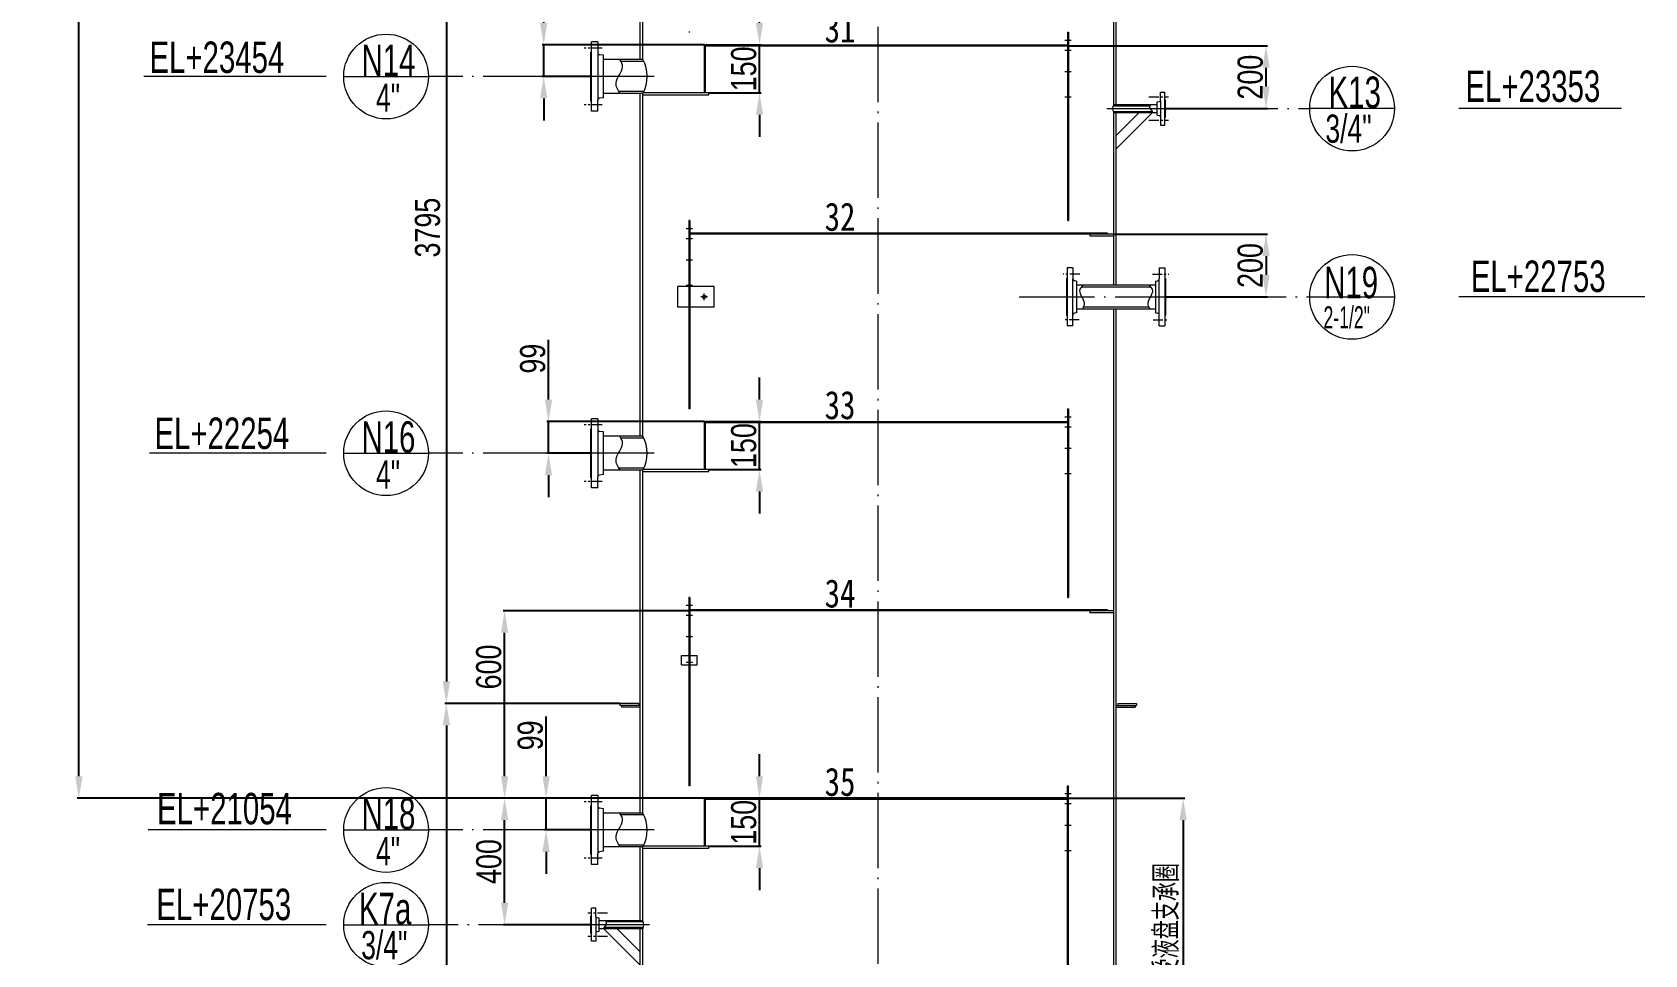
# Model space of a CAD drawing. Header units: millimetres. Extents: x 8160 to 405605, y -30951 to 80400.
# Drawn here: x 27023 to 32159, y 8794 to 11732 of the extents above; entities that cross this region are included whole.
import ezdxf

# ---------------------------------------------------------------- set-up
doc = ezdxf.new("R2010")
doc.units = ezdxf.units.MM
doc.linetypes.add('ACAD_ISO04W100', pattern=[30.5, 24, -3, 0.5, -3])
doc.linetypes.add('CENTER', pattern=[50.8, 31.75, -6.35, 6.35, -6.35])
doc.layers.get('Defpoints').update_dxf_attribs({"lineweight": 13})
for name, color, linetype, lineweight in [('CENTER', 1, 'CENTER', 13), ('DIM', 7, 'Continuous', 13), ('PROFILE', 4, 'Continuous', 15), ('SEE', 2, 'Continuous', 13)]:
    doc.layers.add(name, color=color, linetype=linetype, lineweight=lineweight)
doc.styles.add('HZDX', font='tcc_simp.shx', dxfattribs={"width": 0.8, "height": 80, "bigfont": 'hzdx.shx'})
doc.styles.add('图签', font='SimSun.ttf', dxfattribs={"height": 3})
doc.dimstyles.new('uni', dxfattribs={"dimtxt": 90, "dimasz": 70, "dimexe": 5, "dimexo": 0.625, "dimgap": 10, "dimtad": 1, "dimdec": 0, "dimdsep": 46, "dimtxsty": 'HZDX', "dimcen": 2.5, "dimadec": 0, "dimazin": 0, "dimtfac": 1, "dimtdec": 0, "dimtmove": 0, "dimatfit": 3, "dimfxl": 0, "dimarcsym": 0})

# ---------------------------------------------------------------- blocks, each defined once
blk = doc.blocks.new('*D38')
at = {"layer": 'Defpoints', "color": 0}
for p in [(26904.3, 27439.1), (28959.7, 27439.1), (28937.6, 7583.5)]:
    blk.add_point(p, dxfattribs=at)
at = {"layer": 'DIM', "color": 0, "lineweight": -2}
for p, q in [((28959.1, 27439.1), (26899.3, 27439.1)), ((26904.3, 7583.5), (26904.3, 27369.1))]:
    blk.add_line(p, q, dxfattribs=at)
at = {"layer": 'DIM', "color": 0}
blk.add_solid([(26892.7, 27369.1), (26916, 27369.1), (26904.3, 27439.1)], dxfattribs=at)
at = {"layer": 'DIM', "color": 0, "insert": (26854.3, 17476.3), "char_height": 80, "attachment_point": 5, "rotation": 90, "style": 'HZDX'}
blk.add_mtext('23120   S=8', dxfattribs=at)
blk = doc.blocks.new('_None')
blk = doc.blocks.new('*D47')
at = {"layer": 'Defpoints', "color": 0}
for p in [(28527.7, 9292.1), (29164.7, 9292.1), (28802.7, 8889.1)]:
    blk.add_point(p, dxfattribs=at)
at = {"layer": 'DIM', "color": 0, "lineweight": -2}
for p, q in [((29164.1, 9292.1), (28522.7, 9292.1)), ((28527.7, 8959.1), (28527.7, 9222.1)), ((28802.1, 8889.1), (28522.7, 8889.1))]:
    blk.add_line(p, q, dxfattribs=at)
at = {"layer": 'DIM', "color": 0}
for points in [[(28516.1, 9222.1), (28539.4, 9222.1), (28527.7, 9292.1)], [(28516.1, 8959.1), (28539.4, 8959.1), (28527.7, 8889.1)]]:
    blk.add_solid(points, dxfattribs=at)
at = {"layer": 'DIM', "color": 0, "insert": (28477.7, 9090.6), "char_height": 80, "attachment_point": 5, "rotation": 90, "style": 'HZDX'}
blk.add_mtext('400', dxfattribs=at)
blk = doc.blocks.new('*D48')
at = {"layer": 'Defpoints', "color": 0}
for p in [(29167.7, 9292.1), (29339.6, 9292.1), (29177.7, 9139.1)]:
    blk.add_point(p, dxfattribs=at)
at = {"layer": 'DIM', "color": 0, "lineweight": -2}
for p, q in [((29339.6, 9362.1), (29339.6, 9432.1)), ((29168.3, 9292.1), (29344.6, 9292.1)), ((29339.6, 9139.1), (29339.6, 9292.1)), ((29178.3, 9139.1), (29344.6, 9139.1)), ((29339.6, 9069.1), (29339.6, 8999.1))]:
    blk.add_line(p, q, dxfattribs=at)
at = {"layer": 'DIM', "color": 0}
for points in [[(29327.9, 9362.1), (29351.2, 9362.1), (29339.6, 9292.1)], [(29327.9, 9069.1), (29351.2, 9069.1), (29339.6, 9139.1)]]:
    blk.add_solid(points, dxfattribs=at)
at = {"layer": 'DIM', "color": 0, "insert": (29289.6, 9215.6), "char_height": 80, "attachment_point": 5, "rotation": 90, "style": 'HZDX'}
blk.add_mtext('150', dxfattribs=at)
blk = doc.blocks.new('*D49')
at = {"layer": 'Defpoints', "color": 0}
for p in [(29167.7, 10492.1), (29339.6, 10492.1), (29177.7, 10339.1)]:
    blk.add_point(p, dxfattribs=at)
at = {"layer": 'DIM', "color": 0, "lineweight": -2}
for p, q in [((29339.6, 10562.1), (29339.6, 10632.1)), ((29168.3, 10492.1), (29344.6, 10492.1)), ((29339.6, 10339.1), (29339.6, 10492.1)), ((29178.3, 10339.1), (29344.6, 10339.1)), ((29339.6, 10269.1), (29339.6, 10199.1))]:
    blk.add_line(p, q, dxfattribs=at)
at = {"layer": 'DIM', "color": 0}
for points in [[(29327.9, 10562.1), (29351.2, 10562.1), (29339.6, 10492.1)], [(29327.9, 10269.1), (29351.2, 10269.1), (29339.6, 10339.1)]]:
    blk.add_solid(points, dxfattribs=at)
at = {"layer": 'DIM', "color": 0, "insert": (29289.6, 10415.6), "char_height": 80, "attachment_point": 5, "rotation": 90, "style": 'HZDX'}
blk.add_mtext('150', dxfattribs=at)
blk = doc.blocks.new('*D50')
at = {"layer": 'Defpoints', "color": 0}
for p in [(29167.7, 11692.1), (29339.6, 11692.1), (29177.7, 11539.1)]:
    blk.add_point(p, dxfattribs=at)
at = {"layer": 'DIM', "color": 0, "lineweight": -2}
for p, q in [((29339.6, 11762.1), (29339.6, 11832.1)), ((29168.3, 11692.1), (29344.6, 11692.1)), ((29339.6, 11539.1), (29339.6, 11692.1)), ((29178.3, 11539.1), (29344.6, 11539.1)), ((29339.6, 11469.1), (29339.6, 11399.1))]:
    blk.add_line(p, q, dxfattribs=at)
at = {"layer": 'DIM', "color": 0}
for points in [[(29327.9, 11762.1), (29351.2, 11762.1), (29339.6, 11692.1)], [(29327.9, 11469.1), (29351.2, 11469.1), (29339.6, 11539.1)]]:
    blk.add_solid(points, dxfattribs=at)
at = {"layer": 'DIM', "color": 0, "insert": (29289.6, 11615.6), "char_height": 80, "attachment_point": 5, "rotation": 90, "style": 'HZDX'}
blk.add_mtext('150', dxfattribs=at)
blk = doc.blocks.new('*D53')
at = {"layer": 'Defpoints', "color": 0}
for p in [(28527.7, 9889.1), (29117.7, 9889.1), (29164.7, 9292.1)]:
    blk.add_point(p, dxfattribs=at)
at = {"layer": 'DIM', "color": 0, "lineweight": -2}
for p, q in [((29117.1, 9889.1), (28522.7, 9889.1)), ((28527.7, 9362.1), (28527.7, 9819.1)), ((29164.1, 9292.1), (28522.7, 9292.1))]:
    blk.add_line(p, q, dxfattribs=at)
at = {"layer": 'DIM', "color": 0}
for points in [[(28516.1, 9819.1), (28539.4, 9819.1), (28527.7, 9889.1)], [(28516.1, 9362.1), (28539.4, 9362.1), (28527.7, 9292.1)]]:
    blk.add_solid(points, dxfattribs=at)
at = {"layer": 'DIM', "color": 0, "insert": (28477.3, 9710.2), "char_height": 80, "attachment_point": 5, "rotation": 90, "style": 'HZDX'}
blk.add_mtext('600', dxfattribs=at)
blk = doc.blocks.new('*D54')
at = {"layer": 'Defpoints', "color": 0}
for p in [(27171.6, 15289.1), (28967.7, 15289.1), (30320.7, 9292.1)]:
    blk.add_point(p, dxfattribs=at)
at = {"layer": 'DIM', "color": 0, "lineweight": -2}
for p, q in [((28967.1, 15289.1), (27166.6, 15289.1)), ((27171.6, 9362.1), (27171.6, 15219.1)), ((30320.1, 9292.1), (27166.6, 9292.1))]:
    blk.add_line(p, q, dxfattribs=at)
at = {"layer": 'DIM', "color": 0}
for points in [[(27159.9, 15219.1), (27183.3, 15219.1), (27171.6, 15289.1)], [(27159.9, 9362.1), (27183.3, 9362.1), (27171.6, 9292.1)]]:
    blk.add_solid(points, dxfattribs=at)
at = {"layer": 'DIM', "color": 0, "insert": (27100.7, 12290.6), "char_height": 80, "attachment_point": 5, "rotation": 90, "style": 'HZDX'}
blk.add_mtext('10x600(=6000)', dxfattribs=at)
blk = doc.blocks.new('*D55')
at = {"layer": 'Defpoints', "color": 0}
for p in [(29164.7, 9292.1), (28659.8, 9191.1), (28802.7, 9191.1)]:
    blk.add_point(p, dxfattribs=at)
at = {"layer": 'DIM', "color": 0, "lineweight": -2}
for p, q in [((28659.8, 9362.1), (28659.8, 9552.7)), ((29164.1, 9292.1), (28654.8, 9292.1)), ((28659.8, 9191.1), (28659.8, 9292.1)), ((28802.1, 9191.1), (28654.8, 9191.1)), ((28659.8, 9121.1), (28659.8, 9051.1))]:
    blk.add_line(p, q, dxfattribs=at)
at = {"layer": 'DIM', "color": 0}
for points in [[(28648.1, 9362.1), (28671.4, 9362.1), (28659.8, 9292.1)], [(28648.1, 9121.1), (28671.4, 9121.1), (28659.8, 9191.1)]]:
    blk.add_solid(points, dxfattribs=at)
at = {"layer": 'DIM', "color": 0, "insert": (28609.8, 9492.4), "char_height": 80, "attachment_point": 5, "rotation": 90, "style": 'HZDX'}
blk.add_mtext('99', dxfattribs=at)
blk = doc.blocks.new('*D56')
at = {"layer": 'Defpoints', "color": 0}
for p in [(28667.4, 10492.1), (29164.7, 10492.1), (28802.7, 10391.1)]:
    blk.add_point(p, dxfattribs=at)
at = {"layer": 'DIM', "color": 0, "lineweight": -2}
for p, q in [((28667.4, 10562.1), (28667.4, 10752.7)), ((29164.1, 10492.1), (28662.4, 10492.1)), ((28667.4, 10391.1), (28667.4, 10492.1)), ((28802.1, 10391.1), (28662.4, 10391.1)), ((28667.4, 10321.1), (28667.4, 10251.1))]:
    blk.add_line(p, q, dxfattribs=at)
at = {"layer": 'DIM', "color": 0}
for points in [[(28655.8, 10562.1), (28679.1, 10562.1), (28667.4, 10492.1)], [(28655.8, 10321.1), (28679.1, 10321.1), (28667.4, 10391.1)]]:
    blk.add_solid(points, dxfattribs=at)
at = {"layer": 'DIM', "color": 0, "insert": (28617.4, 10692.4), "char_height": 80, "attachment_point": 5, "rotation": 90, "style": 'HZDX'}
blk.add_mtext('99', dxfattribs=at)
blk = doc.blocks.new('*D57')
at = {"layer": 'Defpoints', "color": 0}
for p in [(29164.7, 11692.1), (28652.1, 11591.1), (28802.7, 11591.1)]:
    blk.add_point(p, dxfattribs=at)
at = {"layer": 'DIM', "color": 0, "lineweight": -2}
for p, q in [((28652.1, 11762.1), (28652.1, 11952.7)), ((29164.1, 11692.1), (28647.1, 11692.1)), ((28652.1, 11591.1), (28652.1, 11692.1)), ((28802.1, 11591.1), (28647.1, 11591.1)), ((28652.1, 11521.1), (28652.1, 11451.1))]:
    blk.add_line(p, q, dxfattribs=at)
at = {"layer": 'DIM', "color": 0}
for points in [[(28640.5, 11762.1), (28663.8, 11762.1), (28652.1, 11692.1)], [(28640.5, 11521.1), (28663.8, 11521.1), (28652.1, 11591.1)]]:
    blk.add_solid(points, dxfattribs=at)
at = {"layer": 'DIM', "color": 0, "insert": (28602.1, 11892.4), "char_height": 80, "attachment_point": 5, "rotation": 90, "style": 'HZDX'}
blk.add_mtext('99', dxfattribs=at)
blk = doc.blocks.new('*D60')
at = {"layer": 'Defpoints', "color": 0}
for p in [(30467.7, 11089.1), (30632.7, 10889.1), (30952.9, 10889.1)]:
    blk.add_point(p, dxfattribs=at)
at = {"layer": 'DIM', "color": 0, "lineweight": -2}
for p, q in [((30468.3, 11089.1), (30957.9, 11089.1)), ((30952.9, 11019.1), (30952.9, 10959.1)), ((30633.3, 10889.1), (30957.9, 10889.1))]:
    blk.add_line(p, q, dxfattribs=at)
at = {"layer": 'DIM', "color": 0}
for points in [[(30941.3, 11019.1), (30964.6, 11019.1), (30952.9, 11089.1)], [(30941.3, 10959.1), (30964.6, 10959.1), (30952.9, 10889.1)]]:
    blk.add_solid(points, dxfattribs=at)
at = {"layer": 'DIM', "color": 0, "insert": (30902.9, 10989.1), "char_height": 80, "attachment_point": 5, "rotation": 90, "style": 'HZDX'}
blk.add_mtext('200', dxfattribs=at)
blk = doc.blocks.new('*D61')
at = {"layer": 'Defpoints', "color": 0}
for p in [(30320.7, 11689.1), (30952.9, 11689.1), (30632.7, 11489.1)]:
    blk.add_point(p, dxfattribs=at)
at = {"layer": 'DIM', "color": 0, "lineweight": -2}
for p, q in [((30321.3, 11689.1), (30957.9, 11689.1)), ((30952.9, 11559.1), (30952.9, 11619.1)), ((30633.3, 11489.1), (30957.9, 11489.1))]:
    blk.add_line(p, q, dxfattribs=at)
at = {"layer": 'DIM', "color": 0}
for points in [[(30941.3, 11619.1), (30964.6, 11619.1), (30952.9, 11689.1)], [(30941.3, 11559.1), (30964.6, 11559.1), (30952.9, 11489.1)]]:
    blk.add_solid(points, dxfattribs=at)
at = {"layer": 'DIM', "color": 0, "insert": (30902.9, 11589.1), "char_height": 80, "attachment_point": 5, "rotation": 90, "style": 'HZDX'}
blk.add_mtext('200', dxfattribs=at)
blk = doc.blocks.new('*D86')
at = {"layer": 'Defpoints', "color": 0}
for p in [(29545.2, 29694), (26632.1, 7564.1), (28947, 7564.1)]:
    blk.add_point(p, dxfattribs=at)
at = {"layer": 'DIM', "color": 0, "lineweight": -2}
for p, q in [((29544.6, 29694), (26627.1, 29694)), ((26632.1, 29624), (26632.1, 7564.1))]:
    blk.add_line(p, q, dxfattribs=at)
at = {"layer": 'DIM', "color": 0}
blk.add_solid([(26620.4, 29624), (26643.7, 29624), (26632.1, 29694)], dxfattribs=at)
at = {"layer": 'DIM', "color": 0, "insert": (26582.1, 18594.1), "char_height": 80, "attachment_point": 5, "rotation": 90, "style": 'HZDX'}
blk.add_mtext('41103', dxfattribs=at)
blk = doc.blocks.new('*D167')
at = {"layer": 'Defpoints', "color": 0}
for p in [(30320.7, 9292.1), (30320.7, 8381.4), (30688.9, 8381.4)]:
    blk.add_point(p, dxfattribs=at)
at = {"layer": 'DIM', "color": 0, "lineweight": -2}
for p, q in [((30321.3, 9292.1), (30693.9, 9292.1)), ((30688.9, 9222.1), (30688.9, 8381.4))]:
    blk.add_line(p, q, dxfattribs=at)
at = {"layer": 'DIM', "color": 0}
blk.add_solid([(30677.3, 9222.1), (30700.6, 9222.1), (30688.9, 9292.1)], dxfattribs=at)
at = {"layer": 'DIM', "color": 0, "insert": (30636.3, 8801.8), "char_height": 80, "attachment_point": 5, "rotation": 90, "style": 'HZDX'}
blk.add_mtext('760至受液盘支承圈', dxfattribs=at)
blk = doc.blocks.new('*D575')
at = {"layer": 'Defpoints', "color": 0}
for p in [(28894.7, 13389.1), (28342.2, 9594.1), (28894.7, 9594.1)]:
    blk.add_point(p, dxfattribs=at)
at = {"layer": 'DIM', "color": 0, "lineweight": -2}
for p, q in [((28894.1, 13389.1), (28337.2, 13389.1)), ((28342.2, 13319.1), (28342.2, 9664.1)), ((28894.1, 9594.1), (28337.2, 9594.1))]:
    blk.add_line(p, q, dxfattribs=at)
at = {"layer": 'DIM', "color": 0}
for points in [[(28330.5, 13319.1), (28353.9, 13319.1), (28342.2, 13389.1)], [(28330.5, 9664.1), (28353.9, 9664.1), (28342.2, 9594.1)]]:
    blk.add_solid(points, dxfattribs=at)
at = {"layer": 'DIM', "color": 0, "insert": (28282.4, 11109.8), "char_height": 80, "attachment_point": 5, "rotation": 90, "style": 'HZDX'}
blk.add_mtext('3795', dxfattribs=at)
blk = doc.blocks.new('*D576')
at = {"layer": 'Defpoints', "color": 0}
for p in [(28894.7, 9594.1), (28342.2, 7583.2), (28894.7, 7583.2)]:
    blk.add_point(p, dxfattribs=at)
at = {"layer": 'DIM', "color": 0, "lineweight": -2}
for p, q in [((28894.1, 9594.1), (28337.2, 9594.1)), ((28342.2, 9524.1), (28342.2, 7583.2))]:
    blk.add_line(p, q, dxfattribs=at)
at = {"layer": 'DIM', "color": 0}
blk.add_solid([(28330.5, 9524.1), (28353.9, 9524.1), (28342.2, 9594.1)], dxfattribs=at)
at = {"layer": 'DIM', "color": 0, "insert": (28278.2, 8221.7), "char_height": 80, "attachment_point": 5, "rotation": 90, "style": 'HZDX'}
blk.add_mtext('3750', dxfattribs=at)

msp = doc.modelspace()

# ---------------------------------------------------------------- linework, layer by layer
at = {"layer": 'CENTER', "color": 7, "linetype": 'ACAD_ISO04W100', "ltscale": 10}
for p, q in [((29717.7, 8154.4), (29717.7, 28312.6)), ((29004.1, 11591.1), (28285.2, 11591.1)), ((30446, 11489.1), (31092.2, 11489.1)), ((30167.1, 10889.1), (31092.2, 10889.1)), ((29004.1, 10391.1), (28285.2, 10391.1)), ((29004.1, 9191.1), (28285.2, 9191.1)), ((28989.4, 8889.1), (28285.2, 8889.1))]:
    msp.add_line(p, q, dxfattribs=at)
at = {"layer": 'CENTER', "color": 7}
for p, q in [((28838.5, 11681.1), (28780.8, 11681.1)), ((30579.6, 11526.6), (30642.6, 11526.6)), ((28838.5, 11501.1), (28780.8, 11501.1)), ((30579.6, 11451.6), (30642.6, 11451.6)), ((30359.5, 10961.6), (30307, 10961.6)), ((30590.9, 10961.6), (30643.4, 10961.6)), ((29174.3, 10889.1), (29153.2, 10889.1)), ((29163.7, 10878.6), (29163.7, 10899.7)), ((30357.4, 10816.6), (30307, 10816.6)), ((30593, 10816.6), (30643.4, 10816.6)), ((28838.5, 10481.1), (28780.8, 10481.1)), ((28838.5, 10301.1), (28780.8, 10301.1)), ((28838.5, 9281.1), (28780.8, 9281.1)), ((28838.5, 9101.1), (28780.8, 9101.1)), ((28855.8, 8926.6), (28792.8, 8926.6)), ((28855.8, 8851.6), (28792.8, 8851.6))]:
    msp.add_line(p, q, dxfattribs=at)
at = {"layer": 'PROFILE', "color": 7}
for p, q in [((28959.7, 11645.1), (28959.7, 12737.1)), ((28967.7, 11645.1), (28967.7, 12737.1)), ((30467.7, 11501.6), (30467.7, 12051.1)), ((30475.7, 11501.6), (30475.7, 12051.1)), ((29117.7, 11732.1), (29114.7, 11732.1)), ((30320.7, 11732.1), (30320.7, 11132.1)), ((30320.7, 11732.1), (30323.7, 11732.1)), ((30320.7, 11732.1), (30320.7, 11132.1)), ((30323.7, 11732.1), (30323.7, 11132.1)), ((28802.7, 11513.1), (28802.7, 11669.1)), ((28804.7, 11669.1), (28802.7, 11669.1)), ((28804.7, 11481.1), (28804.7, 11701.1)), ((28824.7, 11701.1), (28804.7, 11701.1)), ((28824.7, 11701.1), (28824.7, 11666.4)), ((28824.7, 11666.4), (28824.7, 11515.8)), ((28842.7, 11658.9), (28830, 11660.5)), ((29164.7, 11692.1), (30320.7, 11692.1)), ((29164.7, 11689.1), (29164.7, 11692.1)), ((29164.7, 11539.1), (29164.7, 11689.1)), ((29164.7, 11689.1), (30320.7, 11689.1)), ((29167.7, 11539.1), (29167.7, 11689.1)), ((30312.2, 11707.3), (30332.2, 11707.3)), ((30312.2, 11675.4), (30332.2, 11675.4)), ((28842.7, 11523.3), (28842.7, 11658.9)), ((28967.7, 11645.1), (28842.7, 11645.1)), ((28970.8, 11639.1), (28898.5, 11639.1)), ((30312.2, 11606.9), (30332.2, 11606.9)), ((28804.7, 11513.1), (28802.7, 11513.1)), ((28824.7, 11481.1), (28824.7, 11515.8)), ((28842.7, 11523.3), (28830, 11521.8)), ((28967.7, 11537.1), (28842.7, 11537.1)), ((28970.8, 11543.1), (28892, 11543.1)), ((28959.7, 10445.1), (28959.7, 11537.1)), ((28967.7, 10445.1), (28967.7, 11537.1)), ((28967.7, 11533.1), (29177.7, 11533.1)), ((29177.7, 11539.1), (28968.8, 11539.1)), ((29177.7, 11533.1), (29177.7, 11539.1)), ((30312.2, 11526.1), (30332.2, 11526.1)), ((30606.7, 11510.4), (30613.2, 11511.2)), ((30606.7, 11467.8), (30606.7, 11510.4)), ((30616.7, 11515.2), (30616.7, 11541.6)), ((30616.7, 11541.6), (30630.7, 11541.6)), ((30616.7, 11515.2), (30616.7, 11463.1)), ((30630.7, 11436.6), (30630.7, 11541.6)), ((30630.7, 11517.1), (30632.7, 11517.1)), ((30632.7, 11461.1), (30632.7, 11517.1)), ((28824.7, 11481.1), (28804.7, 11481.1)), ((30465.8, 11498.1), (30583.7, 11498.1)), ((30465.8, 11480.1), (30591.1, 11480.1)), ((30467.7, 11501.6), (30606.7, 11501.6)), ((30467.7, 10927.1), (30467.7, 11476.6)), ((30467.7, 11476.6), (30606.7, 11476.6)), ((30475.7, 10927.1), (30475.7, 11476.6)), ((30475.7, 11360.6), (30591.7, 11476.6)), ((30475.7, 11403), (30549.3, 11476.6)), ((30606.7, 11467.8), (30613.2, 11467)), ((30616.7, 11463.1), (30616.7, 11436.6)), ((30630.7, 11461.1), (30632.7, 11461.1)), ((30616.7, 11436.6), (30630.7, 11436.6)), ((29106.2, 11107.3), (29126.2, 11107.3)), ((29117.7, 11132.1), (29114.7, 11132.1)), ((29114.7, 11132.1), (29114.7, 10532.1)), ((29117.7, 11132.1), (29117.7, 10532.1)), ((29117.7, 11132.1), (29117.7, 10532.1)), ((30320.7, 11132.1), (30323.7, 11132.1)), ((29106.2, 11075.4), (29126.2, 11075.4)), ((30447.7, 11092.1), (29117.7, 11092.1)), ((30467.7, 11089.1), (29117.7, 11089.1)), ((30392.7, 11083.1), (30392.7, 11089.1)), ((30467.7, 11083.1), (30392.7, 11083.1)), ((30447.7, 11089.1), (30447.7, 11092.1)), ((29106.2, 11006.9), (29126.2, 11006.9)), ((30317.7, 10948.1), (30317.7, 10830.1)), ((30319.7, 10948.1), (30317.7, 10948.1)), ((30319.7, 10981.6), (30319.7, 10796.6)), ((30337.7, 10981.6), (30319.7, 10981.6)), ((30337.7, 10981.6), (30337.7, 10946.4)), ((30337.7, 10831.8), (30337.7, 10946.4)), ((30349.7, 10939.6), (30343, 10940.5)), ((30600.7, 10939.6), (30607.4, 10940.5)), ((30612.7, 10981.6), (30612.7, 10946.4)), ((30612.7, 10981.6), (30630.7, 10981.6)), ((30612.7, 10831.8), (30612.7, 10946.4)), ((30630.7, 10981.6), (30630.7, 10796.6)), ((30630.7, 10948.1), (30632.7, 10948.1)), ((30632.7, 10948.1), (30632.7, 10830.1)), ((29079.7, 10856.1), (29079.7, 10922.1)), ((29114.7, 10922.1), (29079.7, 10922.1)), ((29106.2, 10926.1), (29126.2, 10926.1)), ((29195.7, 10922.1), (29117.7, 10922.1)), ((29195.7, 10856.1), (29195.7, 10922.1)), ((30349.7, 10939.6), (30349.7, 10838.6)), ((30349.7, 10927.1), (30600.7, 10927.1)), ((30365.4, 10921.1), (30585, 10921.1)), ((30600.7, 10939.6), (30600.7, 10838.6)), ((29114.7, 10856.1), (29079.7, 10856.1)), ((29195.7, 10856.1), (29117.7, 10856.1)), ((30349.7, 10838.6), (30343, 10837.8)), ((30349.7, 10851.1), (30600.7, 10851.1)), ((30371.1, 10857.1), (30579.3, 10857.1)), ((30467.7, 8745.1), (30467.7, 10851.1)), ((30475.7, 8745.1), (30475.7, 10851.1)), ((30600.7, 10838.6), (30607.4, 10837.8)), ((30319.7, 10830.1), (30317.7, 10830.1)), ((30337.7, 10796.6), (30319.7, 10796.6)), ((30337.7, 10796.6), (30337.7, 10831.8)), ((30612.7, 10796.6), (30612.7, 10831.8)), ((30612.7, 10796.6), (30630.7, 10796.6)), ((30630.7, 10830.1), (30632.7, 10830.1)), ((29117.7, 10532.1), (29114.7, 10532.1)), ((30320.7, 10532.1), (30320.7, 9932.1)), ((30320.7, 10532.1), (30323.7, 10532.1)), ((30320.7, 10532.1), (30320.7, 9932.1)), ((30323.7, 10532.1), (30323.7, 9932.1)), ((28804.7, 10281.1), (28804.7, 10501.1)), ((28824.7, 10501.1), (28804.7, 10501.1)), ((28824.7, 10501.1), (28824.7, 10466.4)), ((29164.7, 10492.1), (30320.7, 10492.1)), ((29164.7, 10489.1), (29164.7, 10492.1)), ((29164.7, 10339.1), (29164.7, 10489.1)), ((29164.7, 10489.1), (30320.7, 10489.1)), ((29167.7, 10339.1), (29167.7, 10489.1)), ((30312.2, 10507.3), (30332.2, 10507.3)), ((28802.7, 10313.1), (28802.7, 10469.1)), ((28804.7, 10469.1), (28802.7, 10469.1)), ((28824.7, 10466.4), (28824.7, 10315.8)), ((28842.7, 10458.9), (28830, 10460.5)), ((28842.7, 10323.3), (28842.7, 10458.9)), ((28967.7, 10445.1), (28842.7, 10445.1)), ((28970.8, 10439.1), (28898.5, 10439.1)), ((30312.2, 10475.4), (30332.2, 10475.4)), ((30312.2, 10406.9), (30332.2, 10406.9)), ((28967.7, 10337.1), (28842.7, 10337.1)), ((28970.8, 10343.1), (28892, 10343.1)), ((28959.7, 9245.1), (28959.7, 10337.1)), ((28967.7, 9245.1), (28967.7, 10337.1)), ((28967.7, 10333.1), (29177.7, 10333.1)), ((29177.7, 10339.1), (28968.8, 10339.1)), ((29177.7, 10333.1), (29177.7, 10339.1)), ((30312.2, 10326.1), (30332.2, 10326.1)), ((28804.7, 10313.1), (28802.7, 10313.1)), ((28824.7, 10281.1), (28804.7, 10281.1)), ((28824.7, 10281.1), (28824.7, 10315.8)), ((28842.7, 10323.3), (28830, 10321.8)), ((29117.7, 9932.1), (29114.7, 9932.1)), ((29114.7, 9932.1), (29114.7, 9332.1)), ((29117.7, 9932.1), (29117.7, 9332.1)), ((29117.7, 9932.1), (29117.7, 9332.1)), ((30320.7, 9932.1), (30323.7, 9932.1)), ((29106.2, 9907.3), (29126.2, 9907.3)), ((29106.2, 9875.4), (29126.2, 9875.4)), ((30447.7, 9892.1), (29117.7, 9892.1)), ((30467.7, 9889.1), (29117.7, 9889.1)), ((30392.7, 9883.1), (30392.7, 9889.1)), ((30467.7, 9883.1), (30392.7, 9883.1)), ((30447.7, 9889.1), (30447.7, 9892.1)), ((29106.2, 9806.9), (29126.2, 9806.9)), ((29091.2, 9747.1), (29114.7, 9747.1)), ((29091.2, 9717.1), (29091.2, 9747.1)), ((29091.2, 9717.1), (29114.7, 9717.1)), ((29106.2, 9726.1), (29126.2, 9726.1)), ((29117.7, 9747.1), (29141.2, 9747.1)), ((29117.7, 9717.1), (29141.2, 9717.1)), ((29141.2, 9717.1), (29141.2, 9747.1)), ((28894.7, 9594.1), (28894.7, 9588.1)), ((28954.7, 9594.1), (28894.7, 9594.1)), ((28959.7, 9588.1), (28894.7, 9588.1)), ((28899.7, 9588.1), (28899.7, 9582.1)), ((28959.7, 9582.1), (28899.7, 9582.1)), ((28954.7, 9594.1), (28954.7, 9588.1)), ((30475.7, 9588.1), (30540.7, 9588.1)), ((30475.7, 9582.1), (30535.7, 9582.1)), ((30480.7, 9594.1), (30480.7, 9588.1)), ((30480.7, 9594.1), (30540.7, 9594.1)), ((30535.7, 9588.1), (30535.7, 9582.1)), ((30540.7, 9594.1), (30540.7, 9588.1)), ((28804.7, 9081.1), (28804.7, 9301.1)), ((28824.7, 9301.1), (28804.7, 9301.1)), ((28824.7, 9301.1), (28824.7, 9266.4)), ((29117.7, 9332.1), (29114.7, 9332.1)), ((30312.2, 9307.3), (30332.2, 9307.3)), ((30320.7, 9332.1), (30323.7, 9332.1)), ((30320.7, 8745.1), (30320.7, 9332.1)), ((30323.7, 8745.1), (30323.7, 9332.1)), ((28802.7, 9113.1), (28802.7, 9269.1)), ((28804.7, 9269.1), (28802.7, 9269.1)), ((28824.7, 9266.4), (28824.7, 9115.8)), ((28842.7, 9258.9), (28830, 9260.5)), ((28842.7, 9123.3), (28842.7, 9258.9)), ((29164.7, 9292.1), (30320.7, 9292.1)), ((29164.7, 9289.1), (29164.7, 9292.1)), ((29164.7, 9289.1), (30320.7, 9289.1)), ((29164.7, 9139.1), (29164.7, 9289.1)), ((29167.7, 9139.1), (29167.7, 9289.1)), ((30312.2, 9275.4), (30332.2, 9275.4)), ((28967.7, 9245.1), (28842.7, 9245.1)), ((28970.8, 9239.1), (28898.5, 9239.1)), ((30312.2, 9206.9), (30332.2, 9206.9)), ((28970.8, 9143.1), (28892, 9143.1)), ((28804.7, 9113.1), (28802.7, 9113.1)), ((28824.7, 9081.1), (28824.7, 9115.8)), ((28842.7, 9123.3), (28830, 9121.8)), ((28967.7, 9137.1), (28842.7, 9137.1)), ((28959.7, 8901.6), (28959.7, 9137.1)), ((28967.7, 8901.6), (28967.7, 9137.1)), ((28967.7, 9133.1), (29177.7, 9133.1)), ((29177.7, 9139.1), (28968.8, 9139.1)), ((29177.7, 9133.1), (29177.7, 9139.1)), ((30312.2, 9126.1), (30332.2, 9126.1)), ((28824.7, 9081.1), (28804.7, 9081.1)), ((28804.7, 8836.6), (28804.7, 8941.6)), ((28818.7, 8941.6), (28804.7, 8941.6)), ((28818.7, 8915.2), (28818.7, 8941.6)), ((28802.7, 8861.1), (28802.7, 8917.1)), ((28804.7, 8917.1), (28802.7, 8917.1)), ((28818.7, 8915.2), (28818.7, 8863.1)), ((28828.7, 8910.4), (28822.2, 8911.2)), ((28828.7, 8867.8), (28828.7, 8910.4)), ((28967.7, 8901.6), (28828.7, 8901.6)), ((28969.6, 8898.1), (28851.8, 8898.1)), ((28804.7, 8861.1), (28802.7, 8861.1)), ((28818.7, 8836.6), (28804.7, 8836.6)), ((28818.7, 8863.1), (28818.7, 8836.6)), ((28828.7, 8867.8), (28822.2, 8867)), ((28967.7, 8876.6), (28828.7, 8876.6)), ((28959.7, 8760.6), (28843.7, 8876.6)), ((28969.6, 8880.1), (28844.3, 8880.1)), ((28959.7, 8803), (28886.1, 8876.6)), ((28959.7, 8745.1), (28959.7, 8876.6)), ((28967.7, 8745.1), (28967.7, 8876.6))]:
    msp.add_line(p, q, dxfattribs=at)
msp.add_circle((29163.7, 10889.1), 5.5, dxfattribs=at)
for centre, radius, start, end in [((28830.7, 11666.4), 6, 180, 263), ((28870.5, 11591.1), 111.2, 330.9553, 29.0447), ((28830.7, 11515.8), 6, 97, 180), ((30612.7, 11515.2), 4, 277, 0), ((30486.7, 11489.1), 22.7, 146.6192, 213.3808), ((30612.7, 11463.1), 4, 0, 83), ((30343.7, 10946.4), 6, 180, 263), ((30606.7, 10946.4), 6, 277, 0), ((30343.7, 10831.8), 6, 97, 180), ((30606.7, 10831.8), 6, 0, 83), ((28830.7, 10466.4), 6, 180, 263), ((28870.5, 10391.1), 111.2, 330.9553, 29.0447), ((28830.7, 10315.8), 6, 97, 180), ((28830.7, 9266.4), 6, 180, 263), ((28870.5, 9191.1), 111.2, 330.9553, 29.0447), ((28830.7, 9115.8), 6, 97, 180), ((28822.7, 8915.2), 4, 180, 263), ((28948.7, 8889.1), 22.7, 326.6192, 33.3808), ((28822.7, 8863.1), 4, 97, 180)]:
    msp.add_arc(centre, radius, start, end, dxfattribs=at)
at = {"layer": 'SEE', "color": 7}
for p, q in [((27959.7, 11591.1), (27378.4, 11591.1)), ((28015.2, 11591.1), (28285.2, 11591.1)), ((31362.2, 11489.1), (31092.2, 11489.1)), ((32085.2, 11489.1), (31567, 11489.1)), ((31092.2, 10889.1), (31362.2, 10889.1)), ((32159.3, 10889.1), (31567, 10889.1)), ((27959.7, 10391.1), (27396.5, 10391.1)), ((28015.2, 10391.1), (28285.2, 10391.1)), ((27959.7, 9191.1), (27392.3, 9191.1)), ((28015.2, 9191.1), (28285.2, 9191.1)), ((27959.7, 8889.1), (27390.1, 8889.1)), ((28015.2, 8889.1), (28285.2, 8889.1))]:
    msp.add_line(p, q, dxfattribs=at)
for centre in [(28150.2, 11591.1), (31227.2, 11489.1), (31227.2, 10889.1), (28150.2, 10391.1), (28150.2, 9191.1), (28150.2, 8889.1)]:
    msp.add_circle(centre, 135, dxfattribs=at)
for points, knots in [([(28896.3, 11537.1), (28887.9, 11548.2), (28871.9, 11575.9), (28911.4, 11614), (28900, 11637.7), (28894.6, 11645.1)], [12.395084, 12.395084, 12.395084, 12.395084, 50.161566, 105.436844, 131.48549, 131.48549, 131.48549, 131.48549]), ([(30590.8, 11476.6), (30591.3, 11477.6), (30592, 11481.7), (30580.4, 11489.7), (30582.8, 11497.4), (30585.6, 11501.6)], [12.143915, 12.143915, 12.143915, 12.143915, 16.134836, 28.584537, 42.326751, 42.326751, 42.326751, 42.326751]), ([(30371.9, 10927.1), (30365, 10921.5), (30350.3, 10905.3), (30379, 10875.8), (30371.7, 10857.1), (30367.9, 10851.1)], [11.365916, 11.365916, 11.365916, 11.365916, 35.013583, 76.814193, 97.229832, 97.229832, 97.229832, 97.229832]), ([(30578.5, 10927.1), (30585.4, 10921.5), (30600.1, 10905.3), (30571.4, 10875.8), (30578.7, 10857.1), (30582.5, 10851.1)], [11.365916, 11.365916, 11.365916, 11.365916, 35.013583, 76.814193, 97.229832, 97.229832, 97.229832, 97.229832]), ([(28896.3, 10337.1), (28887.9, 10348.2), (28871.9, 10375.9), (28911.4, 10414), (28900, 10437.7), (28894.6, 10445.1)], [12.395084, 12.395084, 12.395084, 12.395084, 50.161566, 105.436844, 131.48549, 131.48549, 131.48549, 131.48549]), ([(28896.3, 9137.1), (28887.9, 9148.2), (28871.9, 9175.9), (28911.4, 9214), (28900, 9237.7), (28894.6, 9245.1)], [12.395084, 12.395084, 12.395084, 12.395084, 50.161566, 105.436844, 131.48549, 131.48549, 131.48549, 131.48549]), ([(28844.6, 8876.6), (28844.1, 8877.6), (28843.4, 8881.7), (28855.1, 8889.7), (28852.6, 8897.4), (28849.8, 8901.6)], [12.143915, 12.143915, 12.143915, 12.143915, 16.134836, 28.584537, 42.326751, 42.326751, 42.326751, 42.326751])]:
    msp.add_open_spline(points, degree=3, knots=knots, dxfattribs=at)

# ---------------------------------------------------------------- texts
for s, height, style, width, p in [('31', 90, '图签', 0.8, (29547.1, 11699.7)), ('EL+23454', 100, 'HZDX', 0.7, (27396.5, 11602.5)), ('N14', 100, 'HZDX', 0.7, (28071.8, 11593)), ('EL+23353', 100, 'HZDX', 0.7, (31588.2, 11510.2)), ('4"', 90, 'HZDX', 0.7, (28118, 11478.7)), ('K13', 100, 'HZDX', 0.7, (31152.4, 11491)), ('3/4"', 90, 'HZDX', 0.7, (31142.2, 11380)), ('32', 90, '图签', 0.8, (29547.1, 11099.7)), ('EL+22753', 100, 'HZDX', 0.7, (31605.1, 10904.9)), ('N19', 100, 'HZDX', 0.7, (31138.2, 10885)), ('2-1/2"', 70, 'HZDX', 0.6, (31136, 10789.1)), ('33', 90, '图签', 0.8, (29547.1, 10499.7)), ('EL+22254', 100, 'HZDX', 0.7, (27412.4, 10404.7)), ('N16', 100, 'HZDX', 0.7, (28071.8, 10393)), ('4"', 90, 'HZDX', 0.7, (28118, 10278.7)), ('34', 90, '图签', 0.8, (29547.1, 9899.7)), ('35', 90, '图签', 0.8, (29547.1, 9299.7)), ('EL+21054', 100, 'HZDX', 0.7, (27420.7, 9209.2)), ('N18', 100, 'HZDX', 0.7, (28071.8, 9193)), ('4"', 90, 'HZDX', 0.7, (28118, 9078.7)), ('EL+20753', 100, 'HZDX', 0.7, (27418.4, 8904)), ('K7a', 100, 'HZDX', 0.7, (28063.8, 8891)), ('3/4"', 90, 'HZDX', 0.7, (28071, 8779.4))]:
    msp.add_text(s, height=height, dxfattribs=dict(at, style=style, width=width)).set_placement(p)

# ---------------------------------------------------------------- dimensions: what is measured, and where the dimension line sits
at = {"layer": 'DIM', "color": 7}
for base, p1, p2, text, override, picture, middle in [((26632.1, 7564.1), (29545.2, 29694), (28947, 7564.1), '41103', {"dimblk2": 'None', "dimsah": 1, "dimse2": 1}, '*D86', (26582.1, 18594.1)), ((26904.3, 27439.1), (28937.6, 7583.5), (28959.7, 27439.1), '23120   S=8', {"dimblk1": 'None', "dimsah": 1, "dimse1": 1}, '*D38', (26854.3, 17476.3)), ((30688.9, 8381.4), (30320.7, 9292.1), (30320.7, 8381.4), '760至受液盘支承圈', {"dimblk2": 'None', "dimsah": 1, "dimse2": 1}, '*D167', (30636.3, 8801.8))]:
    dim = msp.add_linear_dim(base=base, p1=p1, p2=p2, angle=90, text=text, dimstyle='uni', override=override, dxfattribs=at)
    dim.commit()
    dim.dimension.update_dxf_attribs({"geometry": picture, "text_midpoint": middle})
for base, p1, p2, text, picture, middle in [((27171.6, 15289.1), (30320.7, 9292.1), (28967.7, 15289.1), '10x600(=6000)', '*D54', (27100.7, 12290.6)), ((30952.9, 11689.1), (30632.7, 11489.1), (30320.7, 11689.1), '200', '*D61', (30902.9, 11589.1)), ((30952.9, 10889.1), (30467.7, 11089.1), (30632.7, 10889.1), '200', '*D60', (30902.9, 10989.1)), ((28527.7, 9292.1), (28802.7, 8889.1), (29164.7, 9292.1), '400', '*D47', (28477.7, 9090.6))]:
    dim = msp.add_linear_dim(base=base, p1=p1, p2=p2, angle=90, text=text, dimstyle='uni', dxfattribs=at)
    dim.commit()
    dim.dimension.update_dxf_attribs({"geometry": picture, "text_midpoint": middle})
for base, p1, p2, text, override, picture, middle in [((28342.2, 9594.1), (28894.7, 13389.1), (28894.7, 9594.1), '3795', {"dimtmove": 2}, '*D575', (28282.4, 11109.8)), ((28527.7, 9889.1), (29164.7, 9292.1), (29117.7, 9889.1), '600', {"dimtmove": 2}, '*D53', (28477.3, 9710.2)), ((28342.2, 7583.2), (28894.7, 9594.1), (28894.7, 7583.2), '3750', {"dimblk2": 'None', "dimsah": 1, "dimse2": 1, "dimtmove": 2}, '*D576', (28278.2, 8221.7))]:
    dim = msp.add_linear_dim(base=base, p1=p1, p2=p2, angle=90, text=text, dimstyle='uni', override=override, dxfattribs=at)
    dim.commit()
    dim.dimension.update_dxf_attribs({"geometry": picture, "text_midpoint": middle, "dimtype": 160})
for base, p1, p2, text, picture, middle in [((28652.1, 11591.1), (29164.7, 11692.1), (28802.7, 11591.1), '99', '*D57', (28652.1, 11892.4)), ((29339.6, 11692.1), (29177.7, 11539.1), (29167.7, 11692.1), '150', '*D50', (29339.6, 11615.6)), ((28667.4, 10492.1), (28802.7, 10391.1), (29164.7, 10492.1), '99', '*D56', (28667.4, 10692.4)), ((29339.6, 10492.1), (29177.7, 10339.1), (29167.7, 10492.1), '150', '*D49', (29339.6, 10415.6)), ((28659.8, 9191.1), (29164.7, 9292.1), (28802.7, 9191.1), '99', '*D55', (28659.8, 9492.4)), ((29339.6, 9292.1), (29177.7, 9139.1), (29167.7, 9292.1), '150', '*D48', (29339.6, 9215.6))]:
    dim = msp.add_linear_dim(base=base, p1=p1, p2=p2, angle=90, text=text, dimstyle='uni', dxfattribs=at)
    dim.commit()
    dim.dimension.update_dxf_attribs({"geometry": picture, "text_midpoint": middle, "dimtype": 160})

doc.saveas('drawing.dxf')
